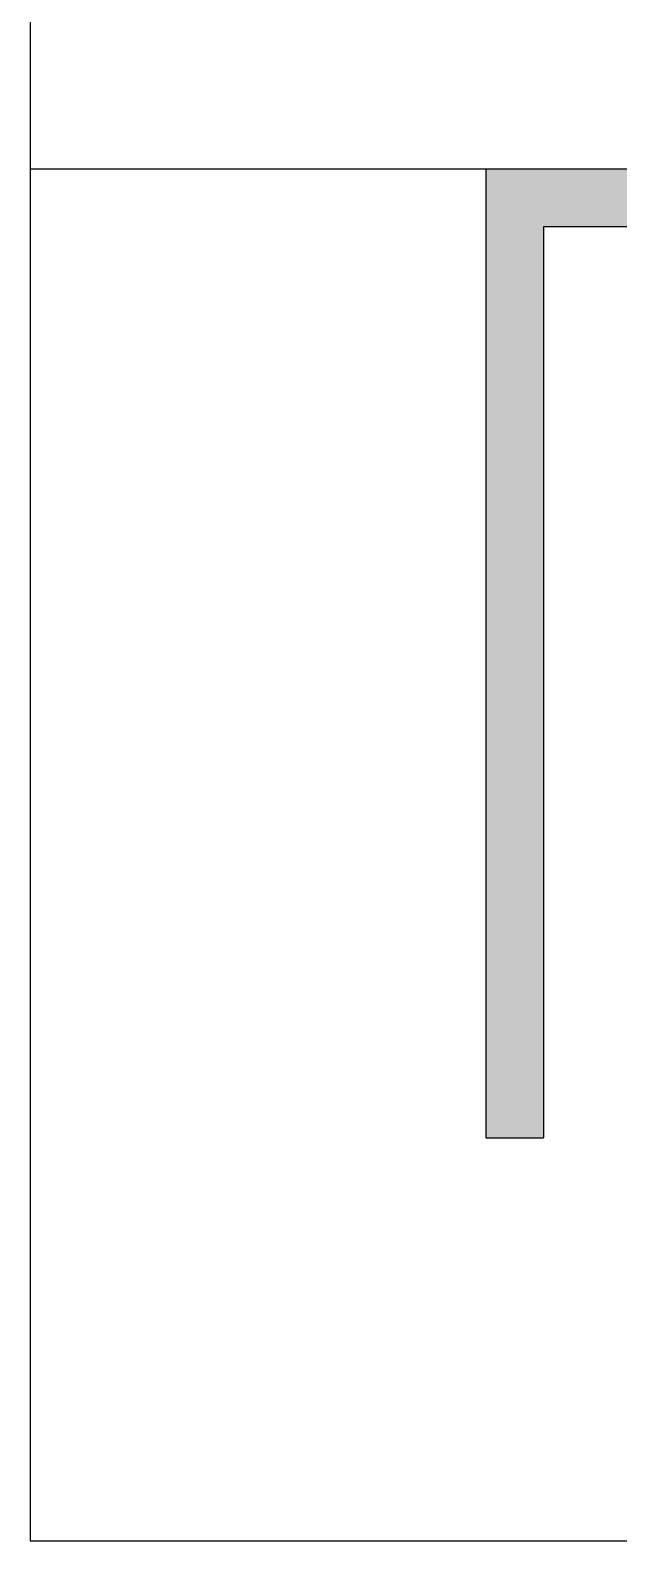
# Model space of a CAD drawing. Header units: millimetres. Extents: x 3409 to 3822, y 896 to 1108.
# Drawn here: x 3674.37 to 3680.5, y 1076.49 to 1092.24 of the extents above; entities that cross this region are included whole.
import ezdxf

# ---------------------------------------------------------------- set-up
doc = ezdxf.new("R2010")
doc.units = ezdxf.units.MM
for name, color, linetype in [('a-toixoi', 5, 'Continuous'), ('edafos', 2, 'Continuous'), ('Layer1', 5, 'Continuous')]:
    doc.layers.add(name, color=color, linetype=linetype)

msp = doc.modelspace()

# ---------------------------------------------------------------- hatches: boundary and pattern name
at = {"layer": 'Layer1'}
h = msp.add_hatch(color=256, dxfattribs=at)
h.dxf.hatch_style = 1
h.paths.add_polyline_path([(3679.119, 1080.694), (3679.719, 1080.694), (3679.719, 1090.194), (3696.019, 1090.194), (3696.019, 1090.794), (3679.119, 1090.794)])
h.paths.add_polyline_path([(3682.219, 1084.994), (3685.419, 1084.994), (3685.419, 1085.194), (3682.219, 1085.194), (3682.219, 1086.144), (3683.736, 1086.144), (3683.736, 1086.344), (3682.219, 1086.344), (3682.219, 1087.094), (3682.019, 1087.094), (3682.019, 1083.094), (3682.219, 1083.094), (3682.219, 1083.844), (3683.736, 1083.844), (3683.736, 1084.044), (3682.219, 1084.044)], flags=17)
h.paths.add_polyline_path([(3683.736, 1087.294), (3683.736, 1087.494), (3682.419, 1087.494), (3682.419, 1087.294)], flags=17)
h.paths.add_polyline_path([(3685.419, 1087.294), (3685.419, 1087.494), (3684.738, 1087.494), (3684.738, 1087.294)], flags=17)
h.paths.add_polyline_path([(3682.419, 1082.894), (3682.419, 1082.694), (3683.735, 1082.694), (3683.736, 1082.894)], flags=17)
h.paths.add_polyline_path([(3684.738, 1082.894), (3684.738, 1082.694), (3685.419, 1082.694), (3685.419, 1082.894)], flags=17)
h.paths.add_polyline_path([(3685.819, 1087.094), (3685.419, 1087.094), (3685.419, 1083.094), (3685.819, 1083.094)], flags=17)
h.paths.add_polyline_path([(3695.619, 1083.094), (3696.019, 1083.094), (3696.019, 1087.094), (3695.619, 1087.094)])
h.paths.add_polyline_path([(3699.419, 1087.094), (3699.019, 1087.094), (3699.019, 1083.094), (3699.419, 1083.094)])
h.paths.add_polyline_path([(3709.619, 1087.094), (3709.219, 1087.094), (3709.219, 1083.225), (3709.219, 1083.094), (3709.619, 1083.094)])
h.paths.add_polyline_path([(3715.619, 1083.094), (3716.019, 1083.094), (3716.019, 1087.094), (3715.619, 1087.094)])

# ---------------------------------------------------------------- linework, layer by layer
at = {"layer": 'a-toixoi'}
for p, q in [((3679.119, 1090.794), (3679.119, 1080.694)), ((3679.719, 1090.194), (3679.719, 1080.694)), ((3696.019, 1090.194), (3679.719, 1090.194)), ((3679.119, 1080.694), (3679.719, 1080.694))]:
    msp.add_line(p, q, dxfattribs=at)
at = {"layer": 'edafos'}
msp.add_line((3750.601, 1090.794), (3674.369, 1090.794), dxfattribs=at)
msp.add_lwpolyline([(3674.369, 1076.494), (3750.601, 1076.494), (3750.601, 1107.994), (3674.369, 1107.994)], close=True, dxfattribs=at)

doc.saveas('drawing.dxf')
